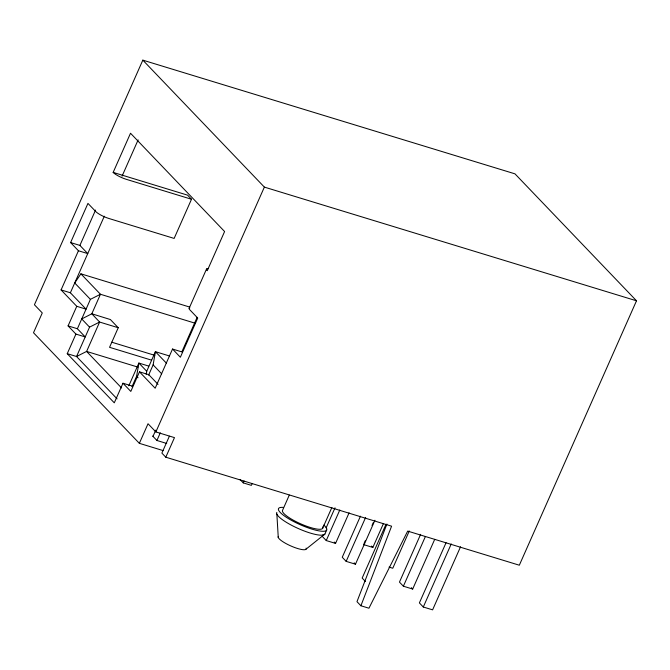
<?xml version="1.0" encoding="UTF-8"?>
<svg xmlns="http://www.w3.org/2000/svg" width="670" height="670" viewBox="0 0 670 670"><rect width="100%" height="100%" fill="white"/><g stroke="black" fill="none" stroke-linecap="round" stroke-linejoin="round"><path stroke-width="1" d="M131.99 386.707L136.613 376.28L138.883 363.065L148.681 366.063M146.202 374.304L146.73 371.255L155.406 351.675L169.359 355.938M148.581 375.15L153.129 364.89L155.406 351.675L166.587 363.358M252.272 483.497L251.334 485.356L243.285 482.894L244.039 480.959M386.925 524.032L356.976 601.668L360.896 605.764L368.944 608.218L407.687 531.101L519.325 565.212L636.5 300.797L514.97 173.84L142.827 60.149L34.43 304.758L42.277 312.949L33.5 332.747L139.352 443.331L163.103 450.583M360.896 605.764L391.59 526.184L165.8 457.2L161.88 453.104L169.376 436.195M70.601 242.565L79.898 245.404L87.745 253.595L78.44 250.756L70.601 242.565L87.954 203.395L95.793 211.586A10.988 2.454 23.9 0 0 109.017 218.521L174.141 238.419L191.503 199.25L187.583 195.154L113.155 172.408L130.516 133.238L224.601 231.527L207.248 270.705A10.988 2.454 23.9 0 1 208.504 268.578M79.898 245.404L95.567 210.053M61.079 289.926L70.384 292.773L86.062 309.155L76.757 306.307L61.079 289.926L78.44 250.756M70.384 292.773L104.311 216.209M122.066 176.143L138.129 139.896M68.08 325.896L77.385 328.736L85.224 336.926L75.919 334.087L68.08 325.896L76.757 306.307M77.385 328.736L90.4 299.356L100.458 294.272L195.154 323.208M132.266 386.079L122.97 383.232L114.285 402.821L67.243 353.676L75.919 334.087M151.487 360.133L109.553 347.32L118.23 327.739L99.621 322.052L89.562 327.136L76.548 356.515L117.074 398.859M128.808 385.811L138.883 363.065L146.73 371.255M158.053 384.362L148.79 374.681L139.486 371.842L130.809 391.422L122.97 383.232M189.174 308.208L206.528 269.038M181.83 351.892L172.525 349.045L155.172 388.223L139.486 371.842M139.352 443.331L148.028 423.741L155.867 431.932L174.476 437.619L165.8 457.2M181.913 351.7L197.131 317.362M152.995 436.379L155.758 430.148M155.867 431.932L264.365 187.106L142.827 60.149M166.704 443.465L156.914 440.475L160.306 432.82M289.281 495.13L282.564 510.297A21.976 4.908 23.9 0 0 302.723 524.711A21.976 4.908 23.9 0 0 322.605 526.93M322.63 528.337L331.876 507.483M323.175 534.551L322.329 536.461L326.248 540.556L335.553 543.404L349.095 512.826M326.139 527.868L335.025 507.801M306.123 549.09L324.908 534.057L326.642 530.138M326.248 540.556L339.799 509.987M360.443 516.185L342.244 557.273L346.164 561.368L355.469 564.207L374.94 520.255M346.164 561.368L365.636 517.416M363.978 543.638L365.242 540.774M372.017 525.489L373.291 522.625M363.55 544.593L372.855 547.44L383.441 523.555M385.87 524.568L362.16 578.076L365.426 581.485M409.278 530.983L392.771 568.244L389.044 567.105M420.626 534.342L399.462 582.113L403.382 586.208L412.687 589.047L434.704 539.367M403.382 586.208L425.4 536.528M446.053 542.725L419.378 602.916L423.298 607.012L432.602 609.851L460.541 546.795M423.298 607.012L451.237 543.956M189.543 307.019L80.886 273.829L74.722 282.974L90.4 299.356M264.365 187.106L636.5 300.797M191.503 199.25L126.379 179.351A10.988 2.454 23.9 0 1 113.155 172.408M111.714 342.186L154.728 355.326M137.911 367.11L86.606 351.432L76.548 356.515L67.243 353.676M371.548 546.075L372.855 547.44M411.38 587.682L412.687 589.047M172.525 349.045L180.364 357.236L197.725 318.066L189.886 309.875A10.988 2.454 23.9 0 1 189.836 307.815M80.886 273.829L100.458 294.272L91.815 313.786L81.723 318.945L89.562 327.136M334.246 542.038L335.553 543.404M354.162 562.842L355.469 564.207M118.23 327.739L110.391 319.548L91.815 313.786L99.621 322.052L86.606 351.432L121.58 387.972M153.129 364.89L161.679 373.827M240.019 479.486L243.285 482.894M136.613 376.28L138.037 377.771M152.66 436.028L156.914 440.475M276.861 514.099L278.268 537.524M323.819 525.071A26.373 5.888 23.9 0 1 317.128 530.506A26.373 5.888 23.9 0 1 285.42 516.67A26.373 5.888 23.9 0 1 283.284 507.391M324.908 534.057A26.373 5.888 23.9 0 1 297.849 528.337A26.373 5.888 23.9 0 1 276.819 512.408M306.098 548.11A15.293 3.417 23.9 0 1 292.271 546.569A15.293 3.417 23.9 0 1 278.243 536.544"/></g></svg>
